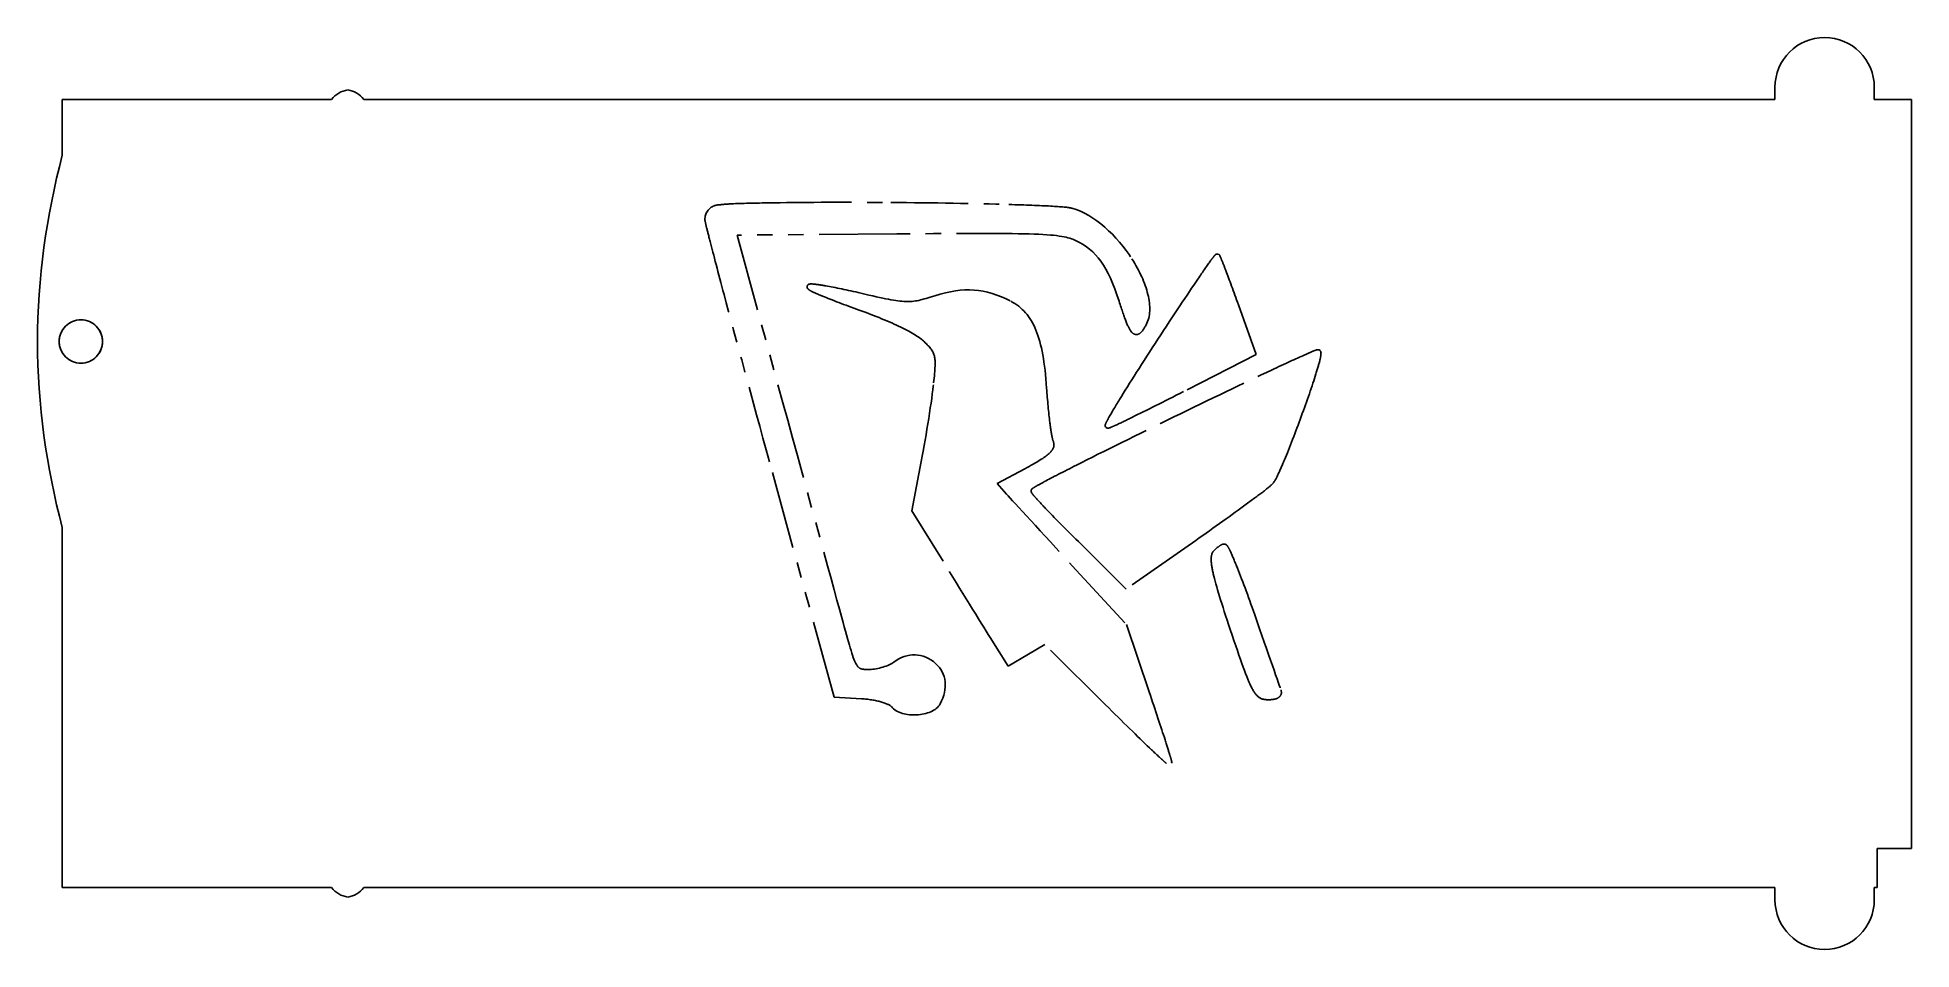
# Model space of a CAD drawing. Header units: centimetres. Extents: x 3.1 to 18.1, y -14.6 to -7.2.
import ezdxf

# ---------------------------------------------------------------- set-up
doc = ezdxf.new("R2010")
doc.units = ezdxf.units.CM
doc.linetypes.add('CENTERX2', pattern=[2.032, 1.27, -0.254, 0.254, -0.254])
doc.linetypes.add('PHANTOM2', pattern=[1.25, 0.625, -0.125, 0.125, -0.125, 0.125, -0.125])
doc.layers.add('grabado-tenue', color=43, linetype='PHANTOM2', lineweight=0, true_color=0xc8b188)

msp = doc.modelspace()

# ---------------------------------------------------------------- linework, layer by layer
at = {"color": 7, "linetype": 'Continuous', "lineweight": 25}
for p, q in [((17.05, -7.65), (17.05, -7.75)), ((17.85, -7.65), (17.85, -7.75)), ((3.25, -7.75), (5.42, -7.75)), ((3.25, -8.2), (3.25, -7.75)), ((5.68, -7.75), (17.05, -7.75)), ((17.85, -7.75), (18.15, -7.75)), ((18.15, -7.75), (18.15, -13.786)), ((3.25, -14.1), (3.25, -11.2)), ((17.872, -14.1), (17.872, -13.786)), ((17.872, -13.786), (18.15, -13.786)), ((5.42, -14.1), (3.25, -14.1)), ((17.05, -14.1), (5.68, -14.1)), ((17.05, -14.2), (17.05, -14.1)), ((17.872, -14.1), (17.85, -14.1)), ((17.85, -14.2), (17.85, -14.1))]:
    msp.add_line(p, q, dxfattribs=at)
at = {"color": 7, "linetype": 'CENTERX2'}
msp.add_circle((3.4, -9.7), 0.175, dxfattribs=at)
at = {"color": 7, "linetype": 'Continuous', "lineweight": 25}
msp.add_circle((3.4, -9.7), 0.175, dxfattribs=at)
for centre, radius, start, end in [((17.45, -7.65), 0.4, 0, 180), ((5.58, -7.87), 0.2, 98.6131, 143.1301), ((5.52, -7.87), 0.2, 36.8699, 81.3869), ((9.05, -9.736), 6, 165.1649, 179.654), ((9.05, -9.664), 6, 180.346, 194.8351), ((5.58, -13.98), 0.2, 216.8699, 261.3869), ((5.52, -13.98), 0.2, 278.6131, 323.1301), ((17.45, -14.2), 0.4, 180, 0)]:
    msp.add_arc(centre, radius, start, end, dxfattribs=at)
at = {"layer": 'grabado-tenue', "color": 1, "lineweight": -2}
for points in [[(9.925, -8.58), (9.925, -8.58)], [(12.561, -8.995), (12.561, -8.995)], [(9.283, -9.236), (9.283, -9.236)], [(13.37, -9.766), (13.37, -9.766)], [(12.614, -11.332), (12.614, -11.332)]]:
    msp.add_lwpolyline(points, close=True, dxfattribs=at)
for points in [[(9.973, -8.833), (8.687, -8.843), (9.056, -10.193)], [(12.726, -9.404), (12.869, -9.804), (12.284, -10.104)], [(9.689, -12.579), (9.468, -12.565), (8.948, -10.67)], [(10.347, -11.471), (10.096, -11.064), (10.171, -10.666)], [(11.006, -10.725), (10.783, -10.845), (10.859, -10.931)], [(12.383, -11.303), (11.823, -11.696), (11.437, -11.313)], [(11.388, -11.507), (11.826, -11.982), (12.008, -12.524)], [(11.656, -12.628), (11.168, -12.141), (11.035, -12.22), (10.871, -12.317), (10.726, -12.085)]]:
    msp.add_lwpolyline(points, dxfattribs=at)
for points in [[(8.428, -8.717), (8.426, -8.669), (8.458, -8.623), (8.502, -8.606)], [(8.502, -8.606), (8.516, -8.601), (8.532, -8.599), (8.558, -8.597)], [(8.558, -8.597), (8.584, -8.594), (8.617, -8.592), (8.659, -8.59)], [(8.659, -8.59), (8.741, -8.586), (8.853, -8.584), (8.984, -8.582)], [(8.984, -8.582), (9.245, -8.578), (9.584, -8.577), (9.925, -8.58)], [(9.925, -8.58), (10.265, -8.582), (10.608, -8.588), (10.877, -8.596)], [(10.877, -8.596), (11.011, -8.6), (11.125, -8.604), (11.213, -8.609)], [(8.431, -8.737), (8.429, -8.728), (8.428, -8.724), (8.428, -8.717)], [(8.439, -8.772), (8.435, -8.757), (8.433, -8.746), (8.431, -8.737)], [(11.213, -8.609), (11.3, -8.614), (11.358, -8.618), (11.385, -8.626)], [(11.385, -8.626), (11.568, -8.677), (11.748, -8.847), (11.869, -9.035)], [(8.47, -8.895), (8.457, -8.843), (8.446, -8.802), (8.439, -8.772)], [(8.582, -9.321), (8.535, -9.144), (8.497, -8.999), (8.47, -8.895)], [(11.081, -8.835), (10.877, -8.827), (10.546, -8.828), (9.973, -8.833)], [(11.415, -8.886), (11.358, -8.859), (11.285, -8.842), (11.081, -8.835)], [(11.765, -9.375), (11.674, -9.09), (11.583, -8.966), (11.415, -8.886)], [(11.869, -9.035), (11.929, -9.129), (11.975, -9.228), (11.997, -9.32)], [(12.4, -9.197), (12.441, -9.136), (12.476, -9.086), (12.5, -9.052)], [(12.5, -9.052), (12.513, -9.035), (12.522, -9.023), (12.529, -9.014)], [(12.529, -9.014), (12.533, -9.009), (12.536, -9.006), (12.539, -9.003)], [(12.539, -9.003), (12.54, -9.001), (12.542, -9), (12.545, -8.998)], [(12.545, -8.998), (12.545, -8.997), (12.547, -8.997), (12.548, -8.997)], [(12.548, -8.997), (12.548, -8.997), (12.552, -8.995), (12.552, -8.995)], [(12.552, -8.995), (12.552, -8.995), (12.561, -8.995), (12.561, -8.995)], [(12.561, -8.995), (12.561, -8.995), (12.571, -9), (12.571, -9)], [(12.571, -9), (12.571, -9), (12.573, -9.002), (12.574, -9.003)], [(12.574, -9.003), (12.574, -9.004), (12.574, -9.004), (12.575, -9.005)], [(12.575, -9.005), (12.576, -9.006), (12.576, -9.008), (12.577, -9.009)], [(12.577, -9.009), (12.578, -9.011), (12.579, -9.014), (12.581, -9.017)], [(12.581, -9.017), (12.584, -9.023), (12.587, -9.031), (12.591, -9.042)], [(12.591, -9.042), (12.6, -9.063), (12.612, -9.093), (12.625, -9.129)], [(12.078, -9.681), (12.202, -9.491), (12.316, -9.32), (12.4, -9.197)], [(12.625, -9.129), (12.652, -9.201), (12.688, -9.298), (12.726, -9.404)], [(8.948, -10.67), (8.806, -10.152), (8.676, -9.674), (8.582, -9.321)], [(9.251, -9.263), (9.251, -9.262), (9.252, -9.253), (9.252, -9.253)], [(9.253, -9.269), (9.253, -9.268), (9.251, -9.263), (9.251, -9.263)], [(9.252, -9.253), (9.252, -9.252), (9.257, -9.245), (9.257, -9.245)], [(9.256, -9.274), (9.255, -9.273), (9.253, -9.269), (9.253, -9.269)], [(9.265, -9.282), (9.262, -9.28), (9.259, -9.278), (9.256, -9.274)], [(9.257, -9.245), (9.257, -9.244), (9.262, -9.241), (9.262, -9.24)], [(9.262, -9.24), (9.262, -9.24), (9.265, -9.239), (9.266, -9.238)], [(9.288, -9.296), (9.278, -9.291), (9.271, -9.286), (9.265, -9.282)], [(9.266, -9.238), (9.268, -9.238), (9.27, -9.238), (9.272, -9.237)], [(9.272, -9.237), (9.276, -9.237), (9.279, -9.236), (9.283, -9.236)], [(9.283, -9.236), (9.291, -9.236), (9.3, -9.237), (9.311, -9.238)], [(9.376, -9.334), (9.339, -9.319), (9.308, -9.306), (9.288, -9.296)], [(9.311, -9.238), (9.334, -9.241), (9.365, -9.245), (9.402, -9.252)], [(9.671, -9.447), (9.554, -9.405), (9.45, -9.365), (9.376, -9.334)], [(9.402, -9.252), (9.476, -9.265), (9.576, -9.285), (9.683, -9.31)], [(9.683, -9.31), (9.871, -9.354), (9.969, -9.376), (10.045, -9.378)], [(10.045, -9.378), (10.12, -9.381), (10.174, -9.365), (10.281, -9.331)], [(10.281, -9.331), (10.516, -9.257), (10.684, -9.27), (10.893, -9.376)], [(11.997, -9.32), (12.019, -9.412), (12.019, -9.499), (11.983, -9.566)], [(10.006, -9.585), (9.914, -9.54), (9.799, -9.493), (9.671, -9.447)], [(10.893, -9.376), (10.983, -9.423), (11.05, -9.497), (11.095, -9.609)], [(11.822, -9.542), (11.806, -9.501), (11.788, -9.446), (11.765, -9.375)], [(10.195, -9.701), (10.166, -9.672), (10.098, -9.63), (10.006, -9.585)], [(11.095, -9.609), (11.141, -9.721), (11.167, -9.871), (11.181, -10.076)], [(11.869, -9.627), (11.852, -9.61), (11.839, -9.583), (11.822, -9.542)], [(11.901, -9.644), (11.888, -9.643), (11.877, -9.636), (11.869, -9.627)], [(11.934, -9.633), (11.925, -9.64), (11.913, -9.646), (11.901, -9.644)], [(11.983, -9.566), (11.966, -9.597), (11.952, -9.619), (11.934, -9.633)], [(10.277, -9.819), (10.267, -9.777), (10.244, -9.75), (10.195, -9.701)], [(11.769, -10.167), (11.845, -10.042), (11.955, -9.87), (12.078, -9.681)], [(12.994, -9.93), (13.102, -9.88), (13.192, -9.838), (13.257, -9.81)], [(13.257, -9.81), (13.289, -9.795), (13.315, -9.784), (13.333, -9.776)], [(13.333, -9.776), (13.342, -9.773), (13.35, -9.77), (13.355, -9.768)], [(13.355, -9.768), (13.358, -9.767), (13.36, -9.767), (13.364, -9.766)], [(13.364, -9.766), (13.365, -9.766), (13.369, -9.766), (13.37, -9.766)], [(13.37, -9.766), (13.37, -9.766), (13.375, -9.767), (13.376, -9.767)], [(13.376, -9.767), (13.376, -9.767), (13.384, -9.772), (13.384, -9.772)], [(13.384, -9.772), (13.384, -9.773), (13.387, -9.778), (13.388, -9.778)], [(13.391, -9.805), (13.39, -9.815), (13.388, -9.828), (13.385, -9.843)], [(13.388, -9.778), (13.388, -9.779), (13.389, -9.781), (13.39, -9.782)], [(13.39, -9.782), (13.391, -9.785), (13.392, -9.788), (13.392, -9.79)], [(13.392, -9.79), (13.392, -9.795), (13.391, -9.799), (13.391, -9.805)], [(10.271, -10.034), (10.283, -9.922), (10.287, -9.86), (10.277, -9.819)], [(12.206, -10.308), (12.492, -10.169), (12.778, -10.032), (12.994, -9.93)], [(13.351, -9.96), (13.322, -10.055), (13.278, -10.179), (13.233, -10.304)], [(13.385, -9.843), (13.378, -9.873), (13.366, -9.912), (13.351, -9.96)], [(10.171, -10.666), (10.212, -10.452), (10.257, -10.166), (10.271, -10.034)], [(11.181, -10.076), (11.188, -10.175), (11.197, -10.274), (11.207, -10.352)], [(12.284, -10.104), (12.127, -10.184), (11.981, -10.257), (11.872, -10.31)], [(9.056, -10.193), (9.264, -10.95), (9.482, -11.747), (9.541, -11.964)], [(11.681, -10.315), (11.701, -10.28), (11.731, -10.23), (11.769, -10.167)], [(11.207, -10.352), (11.212, -10.39), (11.216, -10.424), (11.221, -10.45)], [(11.423, -10.696), (11.636, -10.588), (11.921, -10.447), (12.206, -10.308)], [(11.653, -10.378), (11.653, -10.378), (11.654, -10.376), (11.654, -10.375)], [(11.654, -10.382), (11.654, -10.382), (11.653, -10.378), (11.653, -10.378)], [(11.654, -10.371), (11.655, -10.366), (11.657, -10.362), (11.659, -10.357)], [(11.654, -10.375), (11.654, -10.373), (11.654, -10.372), (11.654, -10.371)], [(11.656, -10.387), (11.656, -10.387), (11.654, -10.382), (11.654, -10.382)], [(11.661, -10.394), (11.661, -10.394), (11.656, -10.387), (11.656, -10.387)], [(11.659, -10.357), (11.664, -10.346), (11.672, -10.333), (11.681, -10.315)], [(11.669, -10.398), (11.669, -10.398), (11.661, -10.394), (11.661, -10.394)], [(11.676, -10.399), (11.676, -10.399), (11.669, -10.398), (11.669, -10.398)], [(11.682, -10.398), (11.681, -10.398), (11.677, -10.399), (11.676, -10.399)], [(11.687, -10.396), (11.686, -10.396), (11.684, -10.397), (11.682, -10.398)], [(11.701, -10.391), (11.696, -10.393), (11.691, -10.395), (11.687, -10.396)], [(11.74, -10.374), (11.723, -10.381), (11.71, -10.387), (11.701, -10.391)], [(11.872, -10.31), (11.817, -10.337), (11.772, -10.359), (11.74, -10.374)], [(13.233, -10.304), (13.187, -10.429), (13.138, -10.555), (13.097, -10.655)], [(11.237, -10.553), (11.231, -10.571), (11.219, -10.587), (11.201, -10.603)], [(11.221, -10.45), (11.226, -10.476), (11.231, -10.496), (11.233, -10.501)], [(11.233, -10.501), (11.24, -10.517), (11.243, -10.535), (11.237, -10.553)], [(11.201, -10.603), (11.165, -10.636), (11.104, -10.673), (11.006, -10.725)], [(11.165, -10.829), (11.227, -10.796), (11.316, -10.75), (11.423, -10.696)], [(13.097, -10.655), (13.076, -10.704), (13.057, -10.748), (13.041, -10.781)], [(11.071, -10.882), (11.076, -10.879), (11.084, -10.874), (11.092, -10.869)], [(11.092, -10.869), (11.109, -10.859), (11.133, -10.846), (11.165, -10.829)], [(13.001, -10.848), (12.989, -10.86), (12.965, -10.88), (12.929, -10.908)], [(13.041, -10.781), (13.025, -10.814), (13.014, -10.834), (13.001, -10.848)], [(10.859, -10.931), (10.911, -10.988), (11.149, -11.247), (11.388, -11.507)], [(11.056, -10.905), (11.056, -10.904), (11.058, -10.896), (11.058, -10.895)], [(11.057, -10.911), (11.057, -10.91), (11.056, -10.905), (11.056, -10.905)], [(11.059, -10.915), (11.058, -10.914), (11.057, -10.911), (11.057, -10.911)], [(11.058, -10.895), (11.058, -10.895), (11.061, -10.892), (11.061, -10.891)], [(11.061, -10.92), (11.06, -10.918), (11.06, -10.917), (11.059, -10.915)], [(11.061, -10.891), (11.061, -10.891), (11.064, -10.888), (11.065, -10.887)], [(11.068, -10.93), (11.065, -10.926), (11.063, -10.923), (11.061, -10.92)], [(11.065, -10.887), (11.067, -10.885), (11.068, -10.884), (11.071, -10.882)], [(11.091, -10.957), (11.081, -10.946), (11.073, -10.937), (11.068, -10.93)], [(11.172, -11.045), (11.138, -11.009), (11.11, -10.979), (11.091, -10.957)], [(12.789, -11.011), (12.678, -11.093), (12.534, -11.198), (12.383, -11.303)], [(12.929, -10.908), (12.893, -10.935), (12.845, -10.97), (12.789, -11.011)], [(11.437, -11.313), (11.334, -11.211), (11.24, -11.116), (11.172, -11.045)], [(10.726, -12.085), (10.653, -11.967), (10.482, -11.69), (10.347, -11.471)], [(12.507, -11.461), (12.507, -11.432), (12.51, -11.409), (12.523, -11.393)], [(12.524, -11.573), (12.513, -11.525), (12.508, -11.489), (12.507, -11.461)], [(12.523, -11.393), (12.537, -11.377), (12.553, -11.363), (12.568, -11.352)], [(12.568, -11.352), (12.583, -11.341), (12.596, -11.332), (12.614, -11.332)], [(12.614, -11.332), (12.614, -11.332), (12.622, -11.333), (12.622, -11.334)], [(12.622, -11.334), (12.622, -11.334), (12.626, -11.336), (12.627, -11.337)], [(12.627, -11.337), (12.63, -11.338), (12.632, -11.34), (12.633, -11.342)], [(12.633, -11.342), (12.636, -11.345), (12.639, -11.348), (12.641, -11.353)], [(12.641, -11.353), (12.647, -11.361), (12.653, -11.373), (12.659, -11.387)], [(12.659, -11.387), (12.673, -11.416), (12.69, -11.457), (12.711, -11.508)], [(12.66, -12.02), (12.591, -11.811), (12.547, -11.669), (12.524, -11.573)], [(12.711, -11.508), (12.752, -11.609), (12.804, -11.748), (12.858, -11.902)], [(12.858, -11.902), (12.965, -12.208), (13.06, -12.482), (13.069, -12.509)], [(9.541, -11.964), (9.595, -12.161), (9.623, -12.26), (9.649, -12.304)], [(12.834, -12.492), (12.794, -12.415), (12.747, -12.277), (12.66, -12.02)], [(9.949, -12.285), (10.058, -12.203), (10.19, -12.206), (10.287, -12.295)], [(9.649, -12.304), (9.662, -12.326), (9.672, -12.333), (9.687, -12.338)], [(9.687, -12.338), (9.702, -12.343), (9.724, -12.343), (9.755, -12.343)], [(9.755, -12.343), (9.82, -12.342), (9.912, -12.313), (9.949, -12.285)], [(10.287, -12.295), (10.377, -12.376), (10.389, -12.497), (10.324, -12.619)], [(12.008, -12.524), (12.057, -12.672), (12.103, -12.809), (12.136, -12.911)], [(12.895, -12.57), (12.873, -12.555), (12.854, -12.53), (12.834, -12.492)], [(13.069, -12.509), (13.073, -12.52), (13.075, -12.533), (13.07, -12.544)], [(9.846, -12.604), (9.802, -12.592), (9.746, -12.582), (9.689, -12.579)], [(9.93, -12.642), (9.922, -12.633), (9.89, -12.616), (9.846, -12.604)], [(10.135, -12.709), (10.056, -12.713), (9.973, -12.695), (9.93, -12.642)], [(10.324, -12.619), (10.292, -12.678), (10.214, -12.704), (10.135, -12.709)], [(12.009, -12.974), (11.918, -12.887), (11.794, -12.765), (11.656, -12.628)], [(12.967, -12.587), (12.942, -12.587), (12.917, -12.584), (12.895, -12.57)], [(13.047, -12.571), (13.027, -12.583), (13.001, -12.587), (12.967, -12.587)], [(13.07, -12.544), (13.066, -12.556), (13.057, -12.564), (13.047, -12.571)], [(12.117, -13.074), (12.091, -13.051), (12.054, -13.017), (12.009, -12.974)], [(12.136, -12.911), (12.152, -12.962), (12.165, -13.004), (12.174, -13.034)], [(12.147, -13.1), (12.139, -13.095), (12.129, -13.086), (12.117, -13.074)], [(12.174, -13.034), (12.179, -13.049), (12.183, -13.06), (12.185, -13.069)], [(12.185, -13.069), (12.186, -13.074), (12.187, -13.077), (12.188, -13.08)], [(12.188, -13.08), (12.188, -13.082), (12.189, -13.084), (12.189, -13.085)], [(12.189, -13.09), (12.189, -13.09), (12.188, -13.098), (12.188, -13.098)], [(12.189, -13.085), (12.189, -13.087), (12.189, -13.09), (12.189, -13.09)]]:
    msp.add_open_spline(points, degree=3, dxfattribs=at)

doc.saveas('drawing.dxf')
